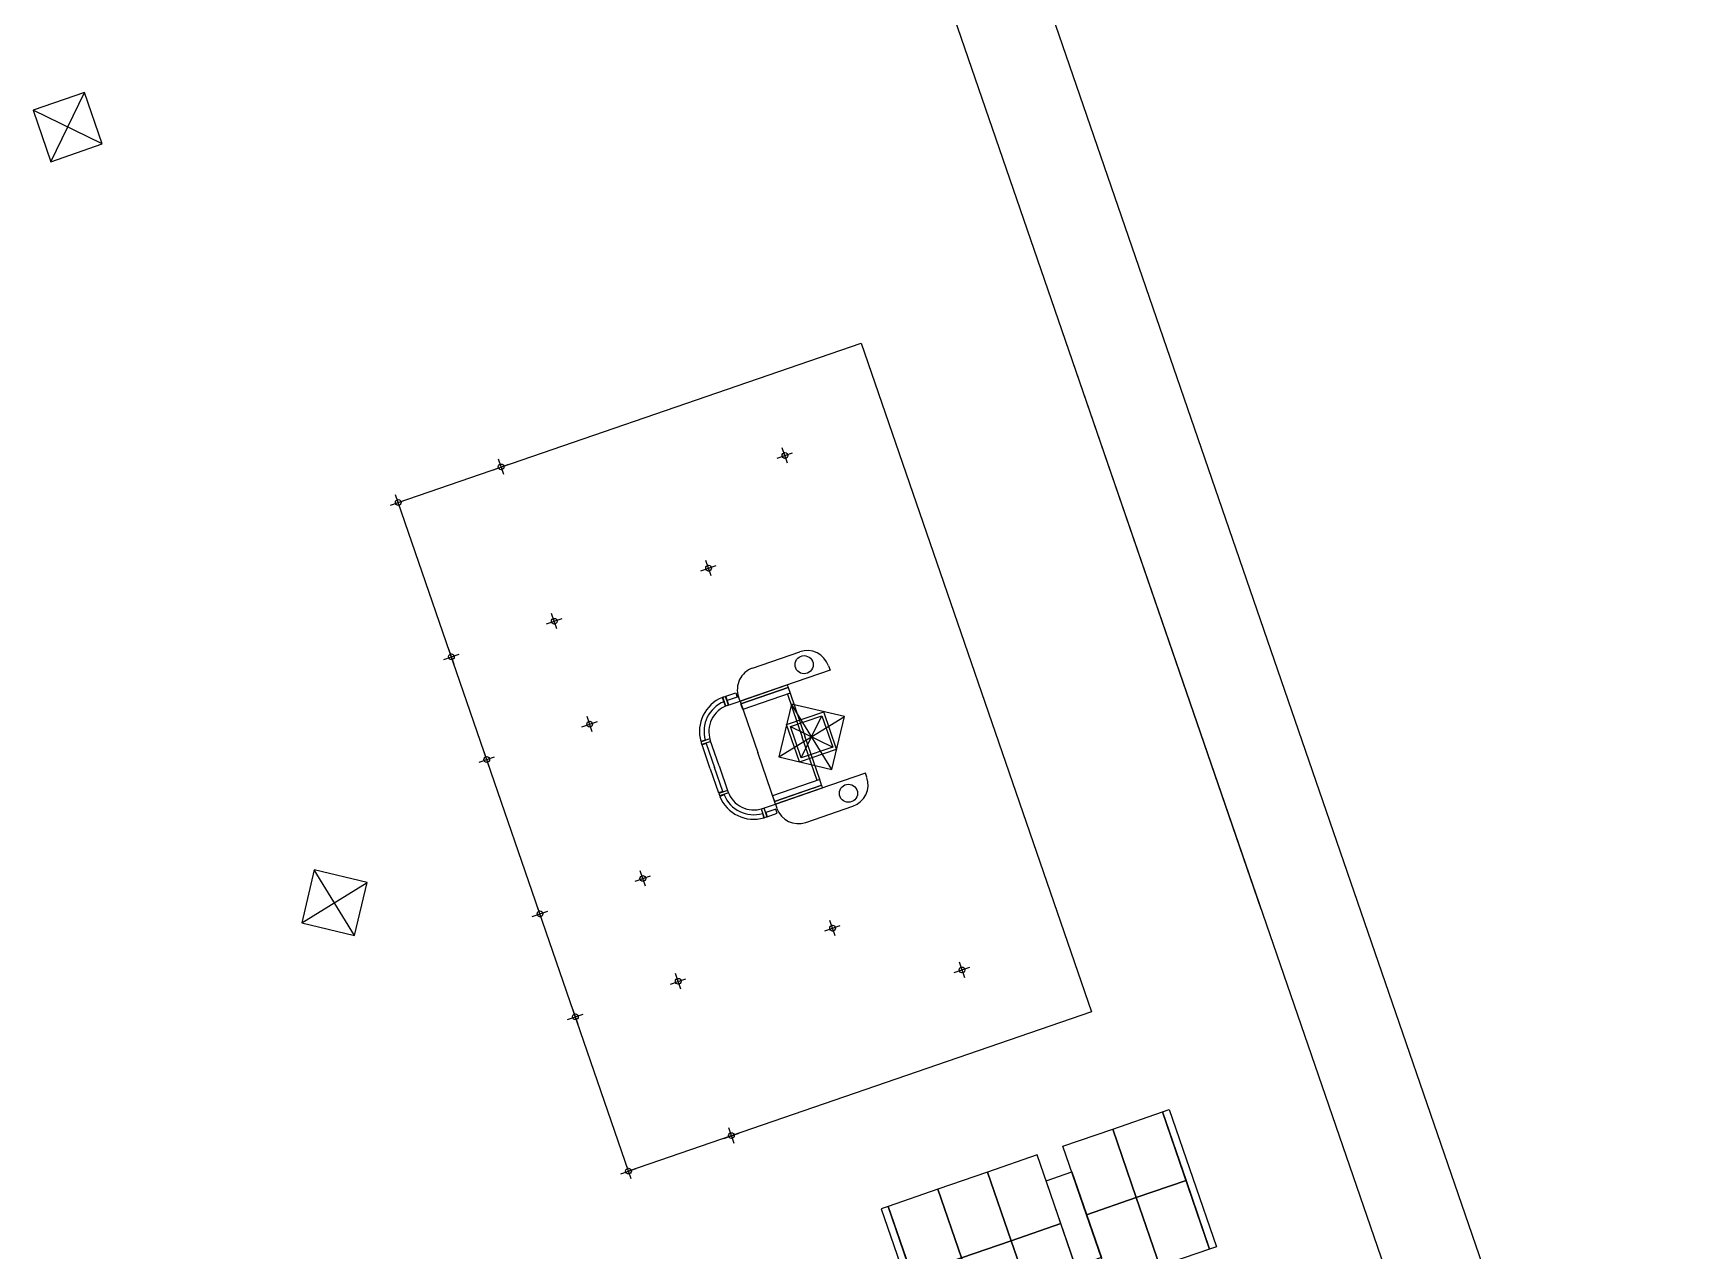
# Model space of a CAD drawing. Extents: x 809431 to 809707, y 818703 to 819368.
# Drawn here: x 809476.93 to 809495.15, y 819325.48 to 819338.91 of the extents above; entities that cross this region are included whole.
import ezdxf

# ---------------------------------------------------------------- set-up
doc = ezdxf.new("R2010")
doc.units = 0
for name, color, linetype in [('Fix Furn', 7, 'Continuous'), ('MAJ082__', 7, 'Continuous'), ('MAJ230__', 7, 'Continuous'), ('MAJ341__', 7, 'Continuous'), ('MAJ342__', 7, 'Continuous'), ('MAJ430_B', 7, 'Continuous'), ('MAJ430_W', 7, 'Continuous'), ('MAJ724__', 7, 'Continuous'), ('MAJ971__', 7, 'Continuous'), ('MMH296__', 7, 'Continuous')]:
    doc.layers.add(name, color=color, linetype=linetype)

# ---------------------------------------------------------------- blocks, each defined once
blk = doc.blocks.new('2x5-Seater')
at = {"layer": 'Fix Furn'}
for points in [[(238.683, 161.455), (238.683, 161.375), (237.083, 161.375), (237.083, 161.455)], [(237.883, 161.375), (237.883, 160.795), (237.083, 160.795), (237.083, 161.375)], [(238.683, 161.375), (238.683, 160.795), (237.883, 160.795), (237.883, 161.375)], [(237.883, 160.795), (237.883, 160.215), (237.083, 160.215), (237.083, 160.795)], [(238.683, 160.795), (238.683, 160.215), (237.883, 160.215), (237.883, 160.795)], [(238.383, 159.915), (237.383, 159.915), (237.383, 160.215), (238.383, 160.215)], [(237.883, 159.335), (237.883, 159.915), (237.083, 159.915), (237.083, 159.335)], [(238.683, 159.335), (238.683, 159.915), (237.883, 159.915), (237.883, 159.335)], [(237.883, 158.755), (237.883, 159.335), (237.083, 159.335), (237.083, 158.755)], [(238.683, 158.755), (238.683, 159.335), (237.883, 159.335), (237.883, 158.755)], [(237.883, 158.175), (237.883, 158.755), (237.083, 158.755), (237.083, 158.175)], [(238.683, 158.175), (238.683, 158.755), (237.883, 158.755), (237.883, 158.175)], [(238.683, 158.095), (238.683, 158.175), (237.083, 158.175), (237.083, 158.095)]]:
    blk.add_lwpolyline(points, close=True, dxfattribs=at)

msp = doc.modelspace()

# ---------------------------------------------------------------- linework, layer by layer
at = {"layer": 'MAJ082__'}
msp.add_lwpolyline([(809480.953, 819333.734), (809486.059, 819335.492), (809488.598, 819328.117), (809483.492, 819326.359)], close=True, dxfattribs=at)
at = {"layer": 'MAJ230__'}
msp.add_line((809482.498, 819352.397), (809526.464, 819224.711), dxfattribs=at)
at = {"layer": 'MAJ341__'}
for p, q in [((809485.132, 819334.221), (809485.302, 819334.28)), ((809485.246, 819334.165), (809485.188, 819334.336)), ((809482.002, 819334.095), (809482.173, 819334.154)), ((809482.117, 819334.04), (809482.058, 819334.21)), ((809480.868, 819333.705), (809481.038, 819333.763)), ((809480.982, 819333.649), (809480.923, 819333.819)), ((809484.29, 819332.98), (809484.46, 819333.038)), ((809484.405, 819332.924), (809484.346, 819333.094)), ((809482.588, 819332.394), (809482.759, 819332.452)), ((809482.703, 819332.338), (809482.644, 819332.508)), ((809481.568, 819331.947), (809481.51, 819332.117)), ((809481.454, 819332.003), (809481.624, 819332.061)), ((809483.093, 819331.203), (809483.035, 819331.373)), ((809482.979, 819331.259), (809483.149, 819331.318)), ((809481.844, 819330.868), (809482.015, 819330.927)), ((809481.959, 819330.812), (809481.9, 819330.983)), ((809483.565, 819329.557), (809483.735, 819329.616)), ((809483.679, 819329.501), (809483.621, 819329.671)), ((809482.43, 819329.166), (809482.601, 819329.225)), ((809482.545, 819329.111), (809482.486, 819329.281)), ((809485.658, 819329.008), (809485.828, 819329.067)), ((809485.772, 819328.953), (809485.713, 819329.123)), ((809487.2, 819328.492), (809487.141, 819328.663)), ((809483.956, 819328.422), (809484.126, 819328.481)), ((809484.07, 819328.367), (809484.012, 819328.537)), ((809487.085, 819328.548), (809487.255, 819328.607)), ((809482.821, 819328.032), (809482.991, 819328.09)), ((809482.936, 819327.976), (809482.877, 819328.146)), ((809484.656, 819326.665), (809484.598, 819326.835)), ((809484.542, 819326.72), (809484.712, 819326.779)), ((809483.522, 819326.274), (809483.463, 819326.444)), ((809483.407, 819326.33), (809483.577, 819326.388))]:
    msp.add_line(p, q, dxfattribs=at)
for centre in [(809485.217, 819334.251), (809482.087, 819334.125), (809480.953, 819333.734), (809484.375, 819333.009), (809482.673, 819332.423), (809481.539, 819332.032), (809483.064, 819331.288), (809481.929, 819330.898), (809483.65, 819329.586), (809482.516, 819329.196), (809485.743, 819329.038), (809484.041, 819328.452), (809487.17, 819328.577), (809482.906, 819328.061), (809484.627, 819326.75), (809483.492, 819326.359)]:
    msp.add_circle(centre, 0.0317, dxfattribs=at)
at = {"layer": 'MAJ342__'}
for p, q in [((809484.561, 819331.486), (809484.528, 819331.583)), ((809484.566, 819331.488), (809484.532, 819331.585)), ((809484.547, 819331.59), (809484.561, 819331.595)), ((809484.594, 819331.497), (809484.561, 819331.595)), ((809484.565, 819331.597), (809484.674, 819331.634)), ((809484.599, 819331.499), (809484.565, 819331.597)), ((809484.69, 819331.587), (809484.582, 819331.55)), ((809484.674, 819331.634), (809484.69, 819331.587)), ((809484.338, 819331.113), (809484.29, 819331.097)), ((809484.39, 819331.126), (809484.292, 819331.092)), ((809484.302, 819331.064), (809484.297, 819331.078)), ((809484.399, 819331.097), (809484.302, 819331.064)), ((809484.35, 819331.075), (809484.303, 819331.059)), ((809484.394, 819330.794), (809484.303, 819331.059)), ((809484.306, 819331.06), (809484.304, 819331.065)), ((809484.346, 819331.079), (809484.348, 819331.074)), ((809484.35, 819331.075), (809484.442, 819330.811)), ((809484.533, 819330.546), (809484.442, 819330.811)), ((809484.394, 819330.794), (809484.486, 819330.53)), ((809484.533, 819330.546), (809484.486, 819330.53)), ((809484.585, 819330.558), (809484.487, 819330.525)), ((809484.487, 819330.525), (809484.492, 819330.511)), ((809484.488, 819330.531), (809484.49, 819330.526)), ((809484.595, 819330.53), (809484.497, 819330.497)), ((809484.546, 819330.508), (809484.499, 819330.492)), ((809484.532, 819330.54), (809484.53, 819330.545)), ((809484.957, 819330.353), (809484.99, 819330.256)), ((809484.969, 819330.302), (809484.985, 819330.255)), ((809484.985, 819330.364), (809485.018, 819330.266)), ((809485.004, 819330.261), (809485.018, 819330.266)), ((809485.116, 819330.352), (809485.007, 819330.315)), ((809485.007, 819330.315), (809485.023, 819330.267)), ((809485.023, 819330.267), (809485.132, 819330.305)), ((809485.132, 819330.305), (809485.116, 819330.352))]:
    msp.add_line(p, q, dxfattribs=at)
for points in [[(809484.562, 819331.592), (809484.566, 819331.594)], [(809484.581, 819331.552), (809484.576, 819331.551)], [(809485.008, 819330.312), (809485.003, 819330.31)], [(809485.017, 819330.269), (809485.022, 819330.27)]]:
    msp.add_lwpolyline(points, dxfattribs=at)
for centre, radius, start, end in [((809484.678, 819331.209), 0.403, 111.8446, 196.1554), ((809484.678, 819331.209), 0.4, 111.1491, 111.866), ((809484.678, 819331.209), 0.403, 109, 111.1331), ((809484.678, 819331.209), 0.356, 111.4148, 112.2205), ((809484.678, 819331.209), 0.353, 112.2479, 195.7521), ((809484.678, 819331.209), 0.403, 196.8669, 199), ((809484.678, 819331.209), 0.4, 196.134, 196.8509), ((809484.678, 819331.209), 0.356, 195.7795, 196.5852), ((809484.873, 819330.642), 0.403, 199, 201.1331), ((809484.873, 819330.642), 0.403, 201.8446, 286.1554), ((809484.873, 819330.642), 0.4, 201.1491, 201.866), ((809484.873, 819330.642), 0.356, 201.4148, 202.2205), ((809484.873, 819330.642), 0.353, 202.2479, 285.7521), ((809484.873, 819330.642), 0.356, 285.7795, 286.5852), ((809484.873, 819330.642), 0.4, 286.134, 286.8509), ((809484.873, 819330.642), 0.403, 286.8669, 289)]:
    msp.add_arc(centre, radius, start, end, dxfattribs=at)
at = {"layer": 'MAJ430_B'}
for p, q in [((809477.121, 819337.491), (809477.493, 819338.254)), ((809477.688, 819337.687), (809476.925, 819338.059)), ((809485.151, 819330.926), (809485.873, 819331.371)), ((809485.734, 819330.787), (809485.29, 819331.51)), ((809479.888, 819329.097), (809480.61, 819329.542)), ((809480.471, 819328.958), (809480.027, 819329.681))]:
    msp.add_line(p, q, dxfattribs=at)
for points in [[(809477.493, 819338.254), (809476.925, 819338.059), (809477.121, 819337.491), (809477.688, 819337.687)], [(809485.873, 819331.371), (809485.29, 819331.51), (809485.151, 819330.926), (809485.734, 819330.787)], [(809480.61, 819329.542), (809480.027, 819329.681), (809479.888, 819329.097), (809480.471, 819328.958)]]:
    msp.add_lwpolyline(points, close=True, dxfattribs=at)
at = {"layer": 'MAJ430_W'}
for p, q in [((809485.236, 819331.283), (809485.646, 819331.424)), ((809485.398, 819330.916), (809485.625, 819331.381)), ((809485.787, 819331.014), (809485.646, 819331.424)), ((809485.377, 819330.873), (809485.236, 819331.283)), ((809485.279, 819331.262), (809485.744, 819331.035)), ((809485.377, 819330.873), (809485.787, 819331.014))]:
    msp.add_line(p, q, dxfattribs=at)
msp.add_lwpolyline([(809485.279, 819331.262), (809485.625, 819331.381), (809485.744, 819331.035), (809485.398, 819330.916)], close=True, dxfattribs=at)
at = {"layer": 'MAJ724__'}
for p, q in [((809485.158, 819331.658), (809485.252, 819331.691)), ((809485.245, 819331.619), (809485.409, 819331.144)), ((809485.274, 819331.629), (809485.437, 819331.154)), ((809485.573, 819330.668), (809485.409, 819331.144)), ((809485.601, 819330.678), (809485.437, 819331.154)), ((809485.528, 819330.584), (809485.622, 819330.616))]:
    msp.add_line(p, q, dxfattribs=at)
for points in [[(809484.861, 819331.907), (809485.381, 819332.086)], [(809485.698, 819331.931), (809485.715, 819331.884), (809485.214, 819331.711), (809485.214, 819331.711), (809484.722, 819331.542), (809484.706, 819331.589)], [(809484.722, 819331.542), (809485.242, 819331.721), (809485.252, 819331.692), (809484.732, 819331.513)], [(809484.58, 819331.493), (809484.722, 819331.542), (809484.917, 819330.974)], [(809484.492, 819330.828), (809484.394, 819331.112)], [(809484.492, 819330.828), (809484.589, 819330.544)], [(809484.971, 819330.358), (809485.113, 819330.407), (809484.917, 819330.974)], [(809486.122, 819330.702), (809486.105, 819330.749), (809485.604, 819330.576), (809485.604, 819330.576), (809485.113, 819330.407), (809485.129, 819330.36)], [(809485.113, 819330.407), (809485.633, 819330.586), (809485.623, 819330.615), (809485.103, 819330.436)], [(809485.447, 819330.205), (809485.967, 819330.384)]]:
    msp.add_lwpolyline(points, dxfattribs=at)
for points in [[(809485.252, 819331.691), (809485.274, 819331.629), (809484.753, 819331.45), (809484.732, 819331.512)], [(809485.622, 819330.616), (809485.601, 819330.678), (809485.081, 819330.499), (809485.102, 819330.437)]]:
    msp.add_lwpolyline(points, close=True, dxfattribs=at)
for centre in [(809485.429, 819331.944), (809485.918, 819330.526)]:
    msp.add_circle(centre, 0.1, dxfattribs=at)
for centre, radius, start, end in [((809485.462, 819331.85), 0.25, 19, 109), ((809484.942, 819331.67), 0.25, 109, 199), ((809484.678, 819331.209), 0.3, 109, 199), ((809485.885, 819330.62), 0.25, 289, 19), ((809484.873, 819330.642), 0.3, 199, 289), ((809485.365, 819330.441), 0.25, 199, 289)]:
    msp.add_arc(centre, radius, start, end, dxfattribs=at)
at = {"layer": 'MAJ971__'}
msp.add_lwpolyline([(809527.44, 819225.047), (809482.384, 819355.898)], dxfattribs=at)
at = {"layer": 'MMH296__'}
msp.add_line((809488.231, 819335.748), (809490.467, 819329.253), dxfattribs=at)

# ---------------------------------------------------------------- block references
at = {"layer": 'MAJ724__', "rotation": -71.0001098042651}
msp.add_blockref('2x5-Seater', (809259.611, 819498.64), dxfattribs=at)

doc.saveas('drawing.dxf')
